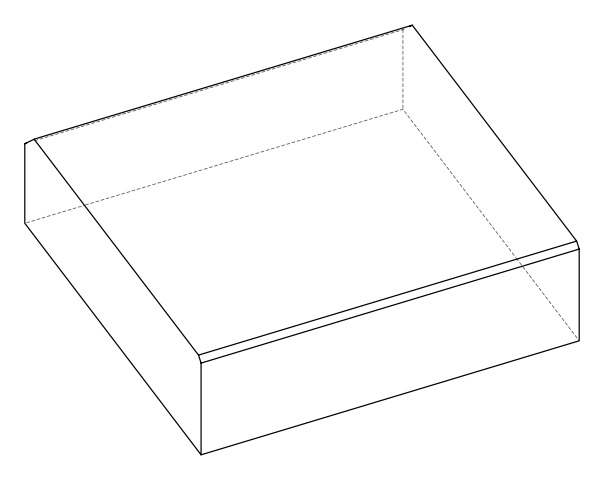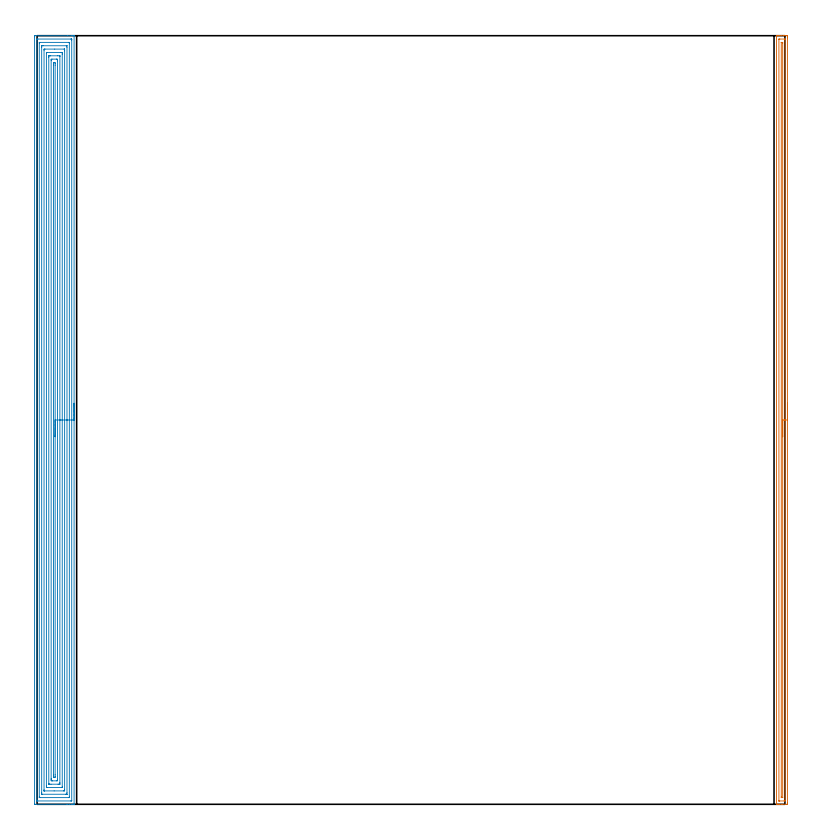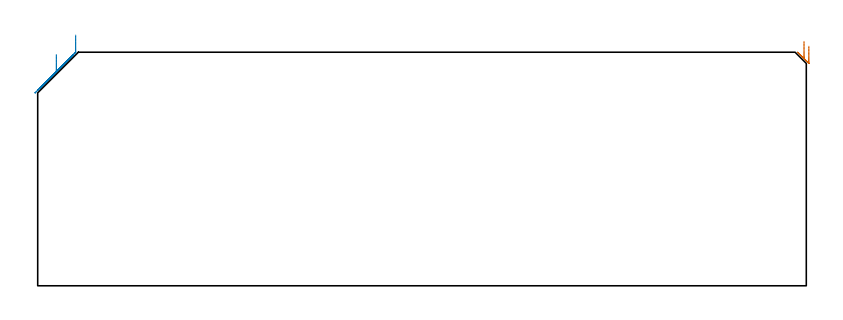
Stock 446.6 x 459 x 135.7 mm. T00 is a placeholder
(PLAN: 2 operations, 0 tool changes, 44.5 min)
(1 AREA_MILL | FG_CHAMFER_SURFACE | UGT0205_001 | 11.19 min | 9695 mm3)
(2 AREA_MILL_1 | FG_CHAMFER_SURFACE_1 | UGT0205_001 | 33.33 min | 127797 mm3)
(TOOL UGT0205_001 | Chamfer Mill 20 x 3 x 45 deg. | D20 FL50 Z2)
(OP 1 AREA_MILL)
G17 G21 G94 G90
T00 M6
G54
G17 G0 G90 X448.1 Y239.5 S1061 M3
G43 Z145.7 H0
Z139.2
G94 G1 Y239.462 Z138.328 F250.
Y239.348 Z137.464
Y239.159 Z136.612
Y238.897 Z135.78
Y238.563 Z134.974
Y238.16 Z134.2
Y237.692 Z133.464
Y237.16 Z132.772
Y236.571 Z132.129
Y235.928 Z131.54
Y235.236 Z131.008
Y234.5 Z130.54
Y233.726 Z130.137
Y232.92 Z129.803
Y232.088 Z129.541
Y231.236 Z129.352
Y230.372 Z129.238
Y229.5 Z129.2
Y0.941
X448.099 Y0.628 Z129.201
X448.094 Y0.053 Z129.203
X448.091 Y0.008 Z129.206
X447.522 Y0. Z129.775
X444.85 Z132.445
X443.429 Z133.868
X443.069 Z134.226
X442.067 Z135.233
X441.652 Y0.007 Z135.64
X441.603 Y0.01 Z135.688
X441.6 Y0.181 Z135.7
Y458.82
X441.603 Y458.99 Z135.688
X441.652 Y458.993 Z135.64
X442.067 Y459. Z135.232
X442.349 Z134.95
X443.069 Z134.226
X444.319 Z132.978
X445.741 Z131.555
X446.366 Z130.931
X447.256 Z130.04
X447.522 Y458.998 Z129.775
X448.091 Y458.992 Z129.206
X448.094 Y458.947 Z129.204
X448.099 Y458.372 Z129.201
X448.1 Y457.792 Z129.2
Y229.5
X446.686 Z130.614
X446.685 Y2.306 Z130.615
X446.682 Y2.196 Z130.618
X446.676 Y2.01 Z130.624
X446.631 Y2.008 Z130.669
X446.154 Y2.001 Z131.146
X443.483 Y2. Z133.817
X443.069 Y2.002 Z134.231
X443.042 Y2.005 Z134.258
X443.031 Y2.009 Z134.269
X443.021 Y2.033 Z134.279
X443.016 Y2.251 Z134.284
X443.015 Y2.361 Z134.285
Y456.694
X443.018 Y456.804 Z134.282
X443.024 Y456.99 Z134.276
X443.069 Y456.992 Z134.231
X443.546 Y456.999 Z133.754
X446.659 Z130.641
X446.673 Y456.996 Z130.627
X446.676 Y456.992 Z130.624
X446.679 Y456.967 Z130.621
X446.684 Y456.749 Z130.616
X446.686 Y456.639 Z130.614
Y456.584
Y229.5
X445.271 Z132.029
Y4.098
X445.27 Y4.045 Z132.03
X445.268 Y4.02 Z132.032
X445.266 Y4.014 Z132.034
X445.255 Y4.01 Z132.045
X445.051 Y4.002 Z132.249
X444.85 Z132.45
X444.647 Y4.005 Z132.653
X444.512 Y4.01 Z132.788
X444.435 Y4.02 Z132.865
X444.433 Y4.063 Z132.867
X444.431 Y4.204 Z132.869
X444.429 Y4.626 Z132.871
Y454.902
X444.43 Y454.955 Z132.87
X444.432 Y454.98 Z132.868
X444.434 Y454.986 Z132.866
X444.445 Y454.99 Z132.855
X444.649 Y454.998 Z132.651
X444.85 Z132.45
X445.053 Y454.995 Z132.247
X445.188 Y454.99 Z132.112
X445.265 Y454.98 Z132.035
X445.267 Y454.937 Z132.033
X445.269 Y454.796 Z132.031
X445.271 Y454.374 Z132.029
Y229.5
Y228.628 Z132.067
Y227.764 Z132.18
Y226.912 Z132.369
Y226.08 Z132.632
Y225.274 Z132.965
Y224.5 Z133.368
Y223.764 Z133.837
Y223.072 Z134.368
Y222.429 Z134.957
Y221.84 Z135.601
Y221.308 Z136.293
Y220.84 Z137.029
Y220.437 Z137.802
Y220.103 Z138.608
Y219.841 Z139.44
Y219.652 Z140.292
Y219.538 Z141.157
Y219.5 Z142.029
G0 Z145.7
M5
M2
(OP 2 AREA_MILL_1)
G17 G21 G94 G90
T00 M6
G54
G17 G0 G90 X22.1 Y239.5 S1061 M3
G43 Z145.7 H0
G94 G1 Y239.462 Z144.828 F250.
Y239.348 Z143.963
Y239.159 Z143.112
Y238.897 Z142.28
Y238.563 Z141.474
Y238.16 Z140.7
Y237.692 Z139.964
Y237.16 Z139.272
Y236.571 Z138.629
Y235.928 Z138.039
Y235.236 Z137.508
Y234.5 Z137.04
Y233.726 Z136.637
Y232.92 Z136.303
Y232.088 Z136.041
Y231.237 Z135.852
Y230.372 Z135.738
Y229.5 Z135.7
Y0.181
X22.097 Y0.01 Z135.688
X22.03 Y0.007 Z135.622
X21.594 Y0. Z135.194
X21.302 Z134.902
X20.58 Z134.175
X19.325 Z132.922
X17.898 Z131.494
X-1.141 Z112.457
X-1.492 Y0.01 Z112.106
X-1.5 Y0.359 Z112.099
Y0.373
Y458.372 Z112.1
X-1.497 Y458.643 Z112.102
X-1.492 Y458.99 Z112.106
X-1.14 Y459. Z112.457
X18.165 Z131.76
X20.58 Z134.175
X21.302 Z134.902
X21.594 Z135.194
X22.03 Y458.994 Z135.622
X22.097 Y458.99 Z135.688
X22.1 Y458.819 Z135.7
Y229.5
X20.686 Z134.286
X20.685 Y2.31 Z134.285
X20.683 Y2.204 Z134.283
X20.677 Y2.01 Z134.277
X20.58 Y2.007 Z134.18
X20.101 Y2.001 Z133.701
X0.435 Y2. Z114.035
X0.02 Y2.002 Z113.62
X-0.039 Y2.005 Z113.561
X-0.07 Y2.009 Z113.53
X-0.079 Y2.099 Z113.521
X-0.084 Y2.31 Z113.516
X-0.086 Y2.416 Z113.514
Y2.521
X-0.085 Y456.69 Z113.515
X-0.083 Y456.796 Z113.517
X-0.077 Y456.99 Z113.523
X0.02 Y456.994 Z113.62
X0.499 Y456.999 Z114.099
X20.165 Y457. Z133.765
X20.58 Y456.998 Z134.18
X20.639 Y456.995 Z134.239
X20.67 Y456.991 Z134.27
X20.679 Y456.9 Z134.279
X20.684 Y456.69 Z134.284
X20.686 Y456.584 Z134.286
Y456.479
Y229.5
X19.272 Z132.872
X19.271 Y4.618 Z132.871
X19.27 Y4.204 Z132.87
X19.268 Y4.084 Z132.868
X19.265 Y4.028 Z132.865
X19.254 Y4.01 Z132.854
X19.199 Y4.007 Z132.799
X18.995 Y4.001 Z132.595
X1.604 Y4. Z115.204
X1.468 Y4.002 Z115.068
X1.36 Y4.007 Z114.96
X1.334 Y4.011 Z114.934
X1.332 Y4.018 Z114.932
X1.33 Y4.044 Z114.93
X1.329 Y4.204 Z114.929
X1.328 Y4.683 Z114.928
X1.329 Y454.381 Z114.929
X1.33 Y454.796 Z114.93
X1.332 Y454.916 Z114.932
X1.335 Y454.972 Z114.935
X1.346 Y454.99 Z114.946
X1.401 Y454.993 Z115.001
X1.605 Y454.999 Z115.205
X18.996 Y455. Z132.596
X19.132 Y454.998 Z132.732
X19.24 Y454.993 Z132.84
X19.266 Y454.989 Z132.866
X19.268 Y454.982 Z132.868
X19.27 Y454.956 Z132.87
X19.271 Y454.796 Z132.871
X19.272 Y454.317 Z132.872
Y229.5
X17.857 Z131.457
Y6.886
X17.852 Y6.038 Z131.452
X17.851 Y6.014 Z131.451
X17.834 Y6.01 Z131.434
X17.779 Y6.005 Z131.379
X17.669 Y6.002 Z131.269
X17.447 Y6. Z131.047
X17.004 Z130.604
X3.149 Z116.749
X2.93 Y6.001 Z116.53
X2.82 Y6.005 Z116.42
X2.766 Y6.01 Z116.366
X2.749 Y6.013 Z116.349
X2.743 Y6.886 Z116.343
Y452.114
X2.748 Y452.962 Z116.348
X2.749 Y452.986 Z116.349
X2.766 Y452.99 Z116.366
X2.821 Y452.995 Z116.421
X2.931 Y452.998 Z116.531
X3.153 Y453. Z116.753
X3.596 Z117.196
X17.451 Z131.051
X17.67 Y452.999 Z131.27
X17.78 Y452.995 Z131.38
X17.834 Y452.99 Z131.434
X17.851 Y452.987 Z131.451
X17.857 Y452.114 Z131.457
Y229.5
X16.443 Z130.043
X16.442 Y8.674 Z130.042
X16.441 Y8.344 Z130.041
X16.436 Y8.018 Z130.036
X16.11 Y8.007 Z129.71
X15.889 Y8.001 Z129.489
X10.19 Y8. Z123.79
X4.268 Y8.001 Z117.868
X4.179 Y8.007 Z117.779
X4.163 Y8.011 Z117.763
X4.16 Y8.018 Z117.76
X4.158 Y8.031 Z117.758
X4.157 Y8.112 Z117.757
Y8.674
X4.158 Y450.326 Z117.758
X4.159 Y450.656 Z117.759
X4.164 Y450.982 Z117.764
X4.49 Y450.993 Z118.09
X4.711 Y450.999 Z118.311
X10.52 Y451. Z124.12
X16.11 Y450.999 Z129.71
X16.334 Y450.997 Z129.934
X16.418 Y450.99 Z130.018
X16.436 Y450.965 Z130.036
X16.439 Y450.892 Z130.039
X16.442 Y450.326 Z130.042
X16.443 Y449.994 Z130.043
Y229.5
X15.029 Z128.629
X15.028 Y10.462 Z128.628
X15.025 Y10.109 Z128.625
X15.022 Y10.023 Z128.622
X15.021 Y10.01 Z128.621
X14.994 Y10.006 Z128.594
X14.938 Y10.003 Z128.538
X14.784 Y10. Z128.384
X6.277 Z119.877
X5.844 Y10.002 Z119.444
X5.63 Y10.007 Z119.23
X5.586 Y10.01 Z119.186
X5.578 Y10.086 Z119.178
X5.574 Y10.272 Z119.174
X5.572 Y10.462 Z119.172
X5.571 Y11.168 Z119.171
X5.572 Y448.538 Z119.172
X5.575 Y448.891 Z119.175
X5.578 Y448.977 Z119.178
X5.579 Y448.99 Z119.179
X5.606 Y448.994 Z119.206
X5.662 Y448.997 Z119.262
X5.816 Y449. Z119.416
X14.323 Z127.923
X14.756 Y448.998 Z128.356
X14.97 Y448.993 Z128.57
X15.014 Y448.99 Z128.614
X15.022 Y448.914 Z128.622
X15.026 Y448.728 Z128.626
X15.028 Y448.538 Z128.628
X15.029 Y447.832 Z128.629
Y229.5
X13.615 Z127.215
Y12.958
X13.612 Y12.25 Z127.212
X13.61 Y12.068 Z127.21
X13.608 Y12.012 Z127.208
X13.553 Y12.008 Z127.153
X13.429 Y12.005 Z127.029
X12.784 Y12. Z126.384
X12.535 Z126.135
X8.315 Z121.915
X7.421 Z121.021
X7.171 Y12.002 Z120.771
X7.088 Y12.005 Z120.688
X7.022 Y12.01 Z120.622
X6.992 Y12.019 Z120.592
X6.99 Y12.065 Z120.59
X6.987 Y12.25 Z120.587
X6.986 Y12.436 Z120.586
X6.985 Y446.042 Z120.585
X6.988 Y446.75 Z120.588
X6.99 Y446.932 Z120.59
X6.992 Y446.988 Z120.592
X7.047 Y446.992 Z120.647
X7.171 Y446.995 Z120.771
X7.816 Y447. Z121.416
X8.065 Z121.665
X12.285 Z125.885
X13.179 Z126.779
X13.429 Y446.998 Z127.029
X13.512 Y446.995 Z127.112
X13.578 Y446.99 Z127.178
X13.608 Y446.981 Z127.208
X13.61 Y446.935 Z127.21
X13.613 Y446.75 Z127.213
X13.614 Y446.565 Z127.214
X13.615 Y229.5 Z127.215
X12.2 Z125.8
Y14.932
X12.198 Y14.375 Z125.798
X12.193 Y14.038 Z125.793
X11.678 Y14.001 Z125.278
X8.997 Y14. Z122.597
X8.959 Y14.002 Z122.559
X8.407 Y14.038 Z122.007
X8.401 Y14.596 Z122.001
X8.4 Y14.932 Z122.
X8.399 Y15.492 Z121.999
X8.4 Y444.068 Z122.
X8.402 Y444.625 Z122.002
X8.407 Y444.962 Z122.007
X8.922 Y444.999 Z122.522
X11.603 Z125.203
X11.641 Y444.998 Z125.241
X12.193 Y444.962 Z125.793
X12.199 Y444.404 Z125.799
X12.2 Y444.068 Z125.8
Y443.508
Y229.5
X10.786 Z124.386
Y17.614
X10.785 Y16.72 Z124.385
X10.784 Y16.683 Z124.384
X10.747 Y16.01 Z124.347
X10.568 Y16.005 Z124.168
X9.853 Y16.01 Z123.453
X9.816 Y16.72 Z123.416
X9.815 Y16.758 Z123.415
X9.814 Y17.614 Z123.414
Y441.386
X9.815 Y442.28 Z123.415
X9.816 Y442.317 Z123.416
X9.853 Y442.99 Z123.453
X10.032 Y442.995 Z123.632
X10.747 Y442.99 Z124.347
X10.784 Y442.28 Z124.384
X10.785 Y442.242 Z124.385
X10.786 Y441.386 Z124.386
Y229.5
Y228.628 Z124.424
Y227.764 Z124.538
Y226.912 Z124.727
Y226.08 Z124.989
Y225.274 Z125.323
Y224.5 Z125.726
Y223.764 Z126.195
Y223.072 Z126.726
Y222.429 Z127.315
Y221.84 Z127.958
Y221.309 Z128.65
Y220.84 Z129.386
Y220.437 Z130.16
Y220.103 Z130.966
Y219.841 Z131.798
Y219.652 Z132.65
Y219.538 Z133.515
Y219.5 Z134.386
G0 Z145.7
M5
M2
